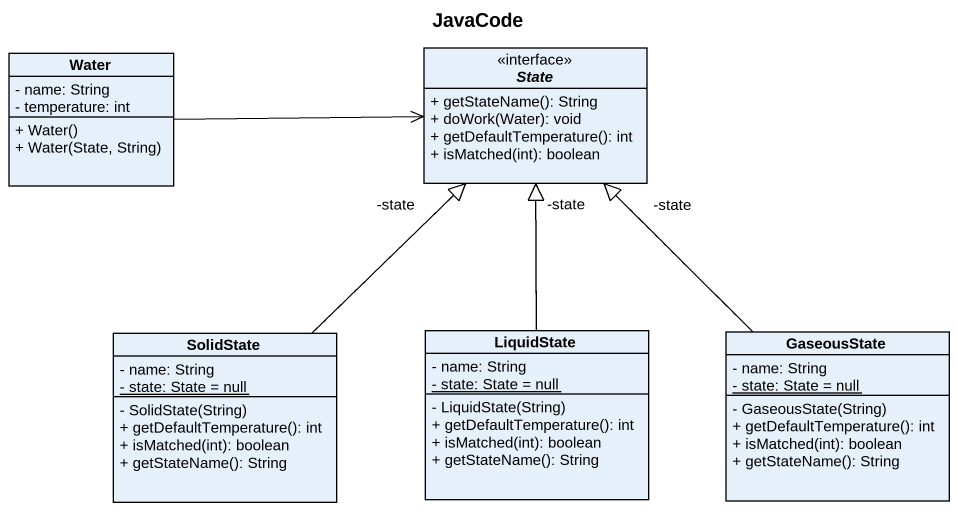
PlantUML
@startuml
title JavaCode
hide circle
hide empty members
skinparam classAttributeIconSize 0
class Water {
  - name: String
  - temperature: int
  + Water()
  + Water(State, String)
}
interface "State" as State_ <<interface>> {
  + getStateName(): String
  + doWork(Water): void
  + getDefaultTemperature(): int
  + isMatched(int): boolean
}
class SolidState {
  - name: String
  {static} - state: State = null
  - SolidState(String)
  + getDefaultTemperature(): int
  + isMatched(int): boolean
  + getStateName(): String
}
class LiquidState {
  - name: String
  {static} - state: State = null
  - LiquidState(String)
  + getDefaultTemperature(): int
  + isMatched(int): boolean
  + getStateName(): String
}
class GaseousState {
  - name: String
  {static} - state: State = null
  - GaseousState(String)
  + getDefaultTemperature(): int
  + isMatched(int): boolean
  + getStateName(): String
}
Water -right-> State_
SolidState -up-> "-state" State_
SolidState .up.|> State_
LiquidState -up-> "-state" State_
LiquidState .up.|> State_
GaseousState -up-> "-state" State_
GaseousState .up.|> State_
@enduml
